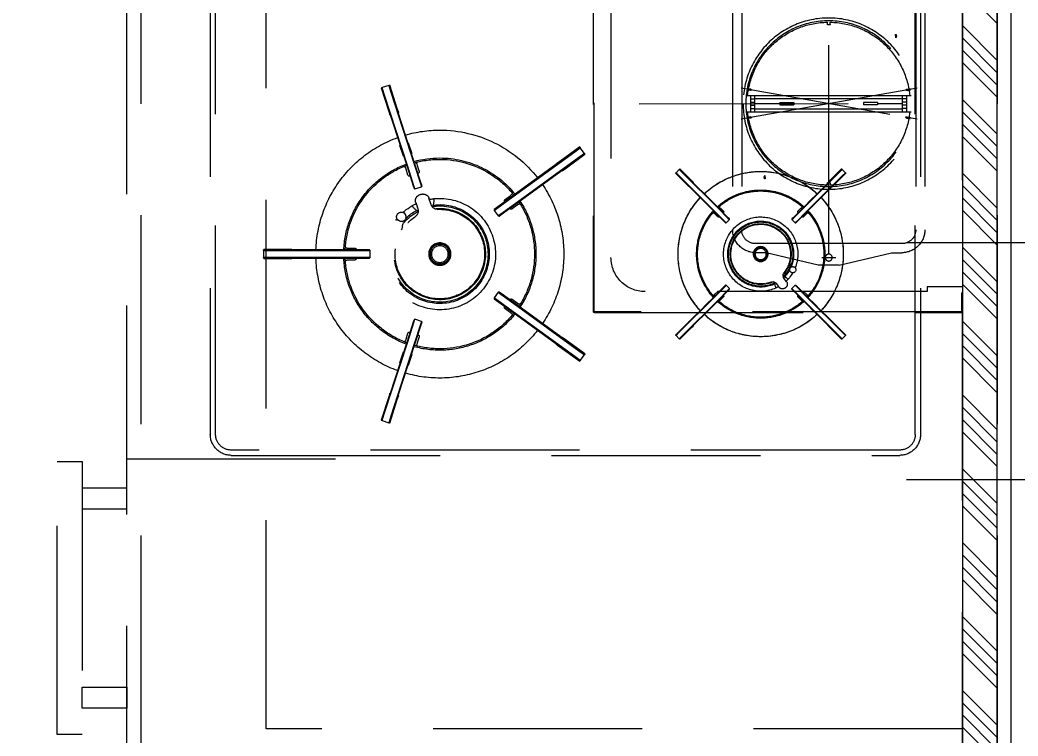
# Model space of a CAD drawing. Header units: millimetres. Extents: x 6886222 to 6919728, y 230959 to 276095.
# Drawn here: x 6898601 to 6899318, y 248965 to 249479 of the extents above; entities that cross this region are included whole.
import ezdxf
from ezdxf.xclip import XClip

# ---------------------------------------------------------------- set-up
doc = ezdxf.new("R2010")
doc.units = ezdxf.units.MM
doc.header["$LTSCALE"] = 100
doc.header["$XCLIPFRAME"] = 2
doc.linetypes.add('U-84C-EX$0$CEN', pattern=[62, 60, -1, 0, -1])
doc.linetypes.add('U-84C-EX$0$HID', pattern=[2.3, 1.5, -0.8])
for name, color, linetype in [('BP', 7, 'Continuous'), ('U-84C-EX$0$CEN', 1, 'U-84C-EX$0$CEN'), ('U-84C-EX$0$COL', 2, 'Continuous'), ('U-84C-EX$0$FUR_미설치가구', 8, 'U-84C-EX$0$HID')]:
    doc.layers.add(name, color=color, linetype=linetype)
doc.layers.add('U-84C-EX$0$MC', color=152, linetype='Continuous', plot=False)

# ---------------------------------------------------------------- blocks, each defined once
blk = doc.blocks.new('U-84C-EX$0$84C_주방가구_1')
at = {"layer": 'U-84C-EX$0$FUR_미설치가구', "linetype": 'U-84C-EX$0$HID'}
h = blk.add_hatch(dxfattribs=at)
h.set_pattern_fill('ANSI34', color=256, scale=50, angle=180)
h.set_pattern_definition([(225, (-281561.99, -504104.99), (26.5165043, -26.5165043), []), (225, (-281570.83, -504104.99), (26.5165043, -26.5165043), []), (225, (-281579.67, -504104.99), (26.5165043, -26.5165043), []), (225, (-281588.508, -504104.99), (26.5165043, -26.5165043), [])])
h.paths.add_polyline_path([(-2155, -655), (-2155, 1800), (1095, 1800), (1095, 1125), (1120, 1125), (1120, 1825), (-2180, 1825), (-2180, -655)])
for p, q in [((-2125, 852.51, 0), (-2125, 287.51, 0)), ((-2121.2, 287.51, 0), (-2121.2, 852.51, 0)), ((-1618.8, 287.51, 0), (-1618.8, 852.51, 0)), ((-1615, 852.51, 0), (-1615, 287.51, 0)), ((-2059.06, 417.04, 0), (-2059.06, 633.35, 0)), ((-2128.06, 615.5, 0), (-2128.06, 434.5, 0)), ((-2121.56, 615.5, 0), (-2121.56, 434.5, 0)), ((-1996.56, 615.5, 0), (-1996.56, 434.5, 0)), ((-1990.06, 615.5, 0), (-1990.06, 434.5, 0)), ((-2060.06, 582, 0), (-2060.06, 583.49, 0)), ((-2059.56, 581.5, 0), (-2058.56, 581.5, 0)), ((-2058.06, 582, 0), (-2058.06, 583.49, 0)), ((-1749.27, 521.49, 0), (-1743.8, 538.31, 0)), ((-1745.11, 533.49, 0), (-1743.72, 537.77, 0)), ((-1743.09, 538.09, 0), (-1744.63, 533.33, 0)), ((-1743.09, 538.09, 0), (-1743.72, 537.77, 0)), ((-1743.09, 538.09, 0), (-1743.32, 538.17, 0)), ((-1743.09, 538.09, 0), (-1738.33, 536.54, 0)), ((-2122.58, 536.2, 0), (-1996.22, 513.92, 0)), ((-1999.95, 530.75, 0.12), (-2118.18, 530.75, 0.12)), ((-2115.28, 534.41, 0), (-2117.74, 534.84, 0)), ((-2115.1, 535.39, 0), (-2117.57, 535.83, 0)), ((-2115.06, 519.25, 0), (-2115.06, 530.75, 0)), ((-2112.06, 519.25, 0.01), (-2112.06, 530.75, 0.12)), ((-2103.01, 517.25, 0), (-1996.22, 536.08, 0)), ((-2006.06, 519.25, 0.01), (-2006.06, 530.75, 0.12)), ((-2003.06, 519.25, 0), (-2003.06, 530.75, 0)), ((-2003.03, 535.39, 0), (-2000.56, 535.83, 0)), ((-2002.85, 534.41, 0), (-2000.39, 534.84, 0)), ((-1761.95, 481.66, 0), (-1745.11, 533.49, 0)), ((-1744.63, 533.33, 0), (-1761.47, 481.5, 0)), ((-1756.72, 479.96, 0), (-1739.88, 531.79, 0)), ((-1739.4, 531.63, 0), (-1756.24, 479.8, 0)), ((-1737.62, 536.3, 0), (-1743.09, 519.48, 0)), ((-1739.88, 531.79, 0), (-1738.33, 536.54, 0)), ((-1738.01, 535.91, 0), (-1739.4, 531.63, 0)), ((-1738.01, 535.91, 0), (-1738.33, 536.54, 0)), ((-1738.09, 536.47, 0), (-1738.33, 536.54, 0)), ((-1922.96, 525, 0), (-2145.94, 525.01, 0)), ((-2115.06, 528.53, 0.12), (-2112.06, 528.53, 0.12)), ((-2115.06, 525.98, 0.12), (-2112.06, 525.98, 0.12)), ((-2115.06, 524.03, 0.12), (-2112.06, 524.03, 0.12)), ((-2006.06, 528.75, 0.12), (-2112.06, 528.75, 0.12)), ((-2112.06, 525, 0), (-2094.06, 525, 0)), ((-2094.06, 525.75, 0), (-2094.06, 524.25, 0)), ((-2094.06, 525.75, 0), (-2084.06, 525.75, 0)), ((-2094.06, 524.25, 0), (-2084.06, 524.25, 0)), ((-2084.06, 525.75, 0), (-2084.06, 524.25, 0)), ((-2024.06, 525.75, 0), (-2034.06, 525.75, 0)), ((-2034.06, 525.75, 0), (-2034.06, 524.25, 0)), ((-2024.06, 524.25, 0), (-2034.06, 524.25, 0)), ((-2024.06, 525.75, 0), (-2024.06, 524.25, 0)), ((-2024.06, 525, 0), (-2006.06, 525, 0)), ((-2003.06, 528.53, 0.12), (-2006.06, 528.53, 0.12)), ((-2003.06, 525.98, 0.12), (-2006.06, 525.98, 0.12)), ((-2003.06, 524.03, 0.12), (-2006.06, 524.03, 0.12)), ((-1999.95, 519.25, 0.12), (-2118.18, 519.25, 0.12)), ((-2115.06, 521.48, 0.12), (-2112.06, 521.48, 0.12)), ((-2006.06, 521.25, 0.12), (-2112.06, 521.25, 0.12)), ((-2003.06, 521.48, 0.12), (-2006.06, 521.48, 0.12)), ((-1750.04, 519.11, 0), (-1749.27, 521.49, 0)), ((-1743.09, 519.48, 0), (-1743.86, 517.1, 0)), ((-2122.58, 513.8, 0), (-2113.96, 515.32, 0)), ((-2115.28, 515.6, 0), (-2117.74, 515.16, 0)), ((-2115.1, 514.61, 0), (-2117.57, 514.18, 0)), ((-2003.03, 514.61, 0), (-2000.56, 514.18, 0)), ((-2002.85, 515.6, 0), (-2000.39, 515.16, 0)), ((-1757.07, 497, 0), (-1759.6, 489.2, 0)), ((-1756.97, 496.97, 0), (-1757.07, 497, 0)), ((-1753.71, 487.28, 0), (-1751.17, 495.08, 0)), ((-1751.17, 495.08, 0), (-1751.27, 495.11, 0)), ((-1869.73, 478.33, 0), (-1884.04, 488.73, 0)), ((-1883.61, 489.34, 0), (-1883.76, 489.14, 0)), ((-1883.61, 489.34, 0), (-1880.67, 493.39, 0)), ((-1883.61, 489.34, 0), (-1879.57, 486.4, 0)), ((-1883.61, 489.34, 0), (-1883.5, 488.64, 0)), ((-1879.86, 486, 0), (-1883.5, 488.64, 0)), ((-1880.52, 493.59, 0), (-1880.67, 493.39, 0)), ((-1879.97, 493.5, 0), (-1880.67, 493.39, 0)), ((-1876.63, 490.45, 0), (-1880.67, 493.39, 0)), ((-1880.22, 493.99, 0), (-1865.91, 483.59, 0)), ((-1879.97, 493.5, 0), (-1876.33, 490.85, 0)), ((-1832.53, 458.41, 0), (-1876.63, 490.45, 0)), ((-1876.33, 490.85, 0), (-1832.24, 458.82, 0)), ((-1759.6, 489.2, 0), (-1759.51, 489.17, 0)), ((-1835.77, 453.96, 0), (-1879.86, 486, 0)), ((-1879.57, 486.4, 0), (-1835.47, 454.37, 0)), ((-1865.91, 483.59, 0), (-1863.89, 482.12, 0)), ((-1766.46, 467.77, 0), (-1761.95, 481.66, 0)), ((-1761.47, 481.5, 0), (-1765.99, 467.6, 0)), ((-1763.6, 480.61, 0), (-1764.99, 476.34, 0)), ((-1763.2, 481.85, 0), (-1763.6, 480.61, 0)), ((-1753.8, 487.32, 0), (-1753.71, 487.28, 0)), ((-2063.03, 466.77, 0), (-2071.37, 475.11, 0)), ((-2071.02, 475.46, 0), (-2071.13, 475.34, 0)), ((-2071.02, 475.46, 0), (-2068.66, 477.82, 0)), ((-2071.02, 475.46, 0), (-2068.66, 473.11, 0)), ((-2071.02, 475.46, 0), (-2071.02, 474.99, 0)), ((-2068.89, 472.87, 0), (-2071.02, 474.99, 0)), ((-2068.54, 477.94, 0), (-2068.66, 477.82, 0)), ((-2066.3, 475.46, 0), (-2068.66, 477.82, 0)), ((-2068.19, 477.82, 0), (-2068.66, 477.82, 0)), ((-2068.66, 473.11, 0), (-2042.97, 447.41, 0)), ((-2068.3, 478.17, 0), (-2059.96, 469.83, 0)), ((-2068.19, 477.82, 0), (-2066.07, 475.7, 0)), ((-2040.61, 449.77, 0), (-2066.3, 475.46, 0)), ((-2066.07, 475.7, 0), (-2040.37, 450.01, 0)), ((-1980.03, 450.01, 0), (-1954.34, 475.7, 0)), ((-1954.11, 475.46, 0), (-1979.8, 449.77, 0)), ((-1977.44, 447.41, 0), (-1951.75, 473.11, 0)), ((-1960.45, 469.83, 0), (-1952.11, 478.17, 0)), ((-1949.04, 475.11, 0), (-1957.38, 466.77, 0)), ((-1954.34, 475.7, 0), (-1952.22, 477.82, 0)), ((-1951.75, 477.82, 0), (-1954.11, 475.46, 0)), ((-1951.75, 477.82, 0), (-1952.22, 477.82, 0)), ((-1951.75, 477.82, 0), (-1951.87, 477.94, 0)), ((-1951.75, 477.82, 0), (-1949.39, 475.46, 0)), ((-1951.75, 473.11, 0), (-1949.39, 475.46, 0)), ((-1949.39, 474.99, 0), (-1951.52, 472.87, 0)), ((-1949.39, 474.99, 0), (-1949.39, 475.46, 0)), ((-1949.28, 475.34, 0), (-1949.39, 475.46, 0)), ((-1867.71, 476.86, 0), (-1869.73, 478.33, 0)), ((-1764.35, 475.08, 0), (-1764.11, 475, 0)), ((-1761.24, 466.05, 0), (-1756.72, 479.96, 0)), ((-1756.24, 479.8, 0), (-1760.75, 465.92, 0)), ((-1758.41, 473.14, 0), (-1758.17, 473.07, 0)), ((-1756.91, 473.71, 0), (-1755.52, 477.98, 0)), ((-1755.52, 477.98, 0), (-1755.12, 479.22, 0)), ((-2043.2, 447.18, 0), (-2068.89, 472.87, 0)), ((-2061.85, 465.59, 0), (-2063.03, 466.77, 0)), ((-2060.06, 468, 0), (-2060.06, 466.51, 0)), ((-2059.96, 469.83, 0), (-2058.78, 468.65, 0)), ((-2059.56, 468.5, 0), (-2058.56, 468.5, 0)), ((-2058.06, 468, 0), (-2058.06, 466.51, 0)), ((-1951.52, 472.87, 0), (-1977.21, 447.18, 0)), ((-1961.63, 468.65, 0), (-1960.45, 469.83, 0)), ((-1957.38, 466.77, 0), (-1958.56, 465.59, 0)), ((-1845.21, 468.36, 0), (-1845.27, 468.28, 0)), ((-1838.57, 463.54, 0), (-1845.21, 468.36, 0)), ((-1767.05, 465.96, 0), (-1766.46, 467.77, 0)), ((-1766.73, 465.33, 0), (-1767.05, 465.96, 0)), ((-1765.99, 467.6, 0), (-1766.73, 465.33, 0)), ((-1761.97, 463.79, 0), (-1761.24, 466.05, 0)), ((-1760.75, 465.92, 0), (-1761.34, 464.11, 0)), ((-1848.79, 463.43, 0), (-1848.85, 463.35, 0)), ((-1848.85, 463.35, 0), (-1842.22, 458.53, 0)), ((-1838.63, 463.46, 0), (-1838.57, 463.54, 0)), ((-1832.24, 458.82, 0), (-1820.43, 450.24, 0)), ((-1830.28, 458.94, 0), (-1831.34, 459.71, 0)), ((-1826.65, 456.3, 0), (-1830.28, 458.94, 0)), ((-1761.97, 463.79, 0), (-1766.73, 465.33, 0)), ((-1761.34, 464.11, 0), (-1761.97, 463.79, 0)), ((-2050.79, 454.77, 0), (-2050.84, 454.72, 0)), ((-2050.84, 454.72, 0), (-2046.97, 450.86, 0)), ((-2047.92, 457.64, 0), (-2047.96, 457.6, 0)), ((-2044.05, 453.78, 0), (-2047.92, 457.64, 0)), ((-2044.1, 453.73, 0), (-2044.05, 453.78, 0)), ((-1972.49, 457.64, 0), (-1976.36, 453.78, 0)), ((-1976.36, 453.78, 0), (-1976.31, 453.73, 0)), ((-1973.44, 450.86, 0), (-1969.57, 454.72, 0)), ((-1972.45, 457.6, 0), (-1972.49, 457.64, 0)), ((-1969.57, 454.72, 0), (-1969.62, 454.77, 0)), ((-1842.22, 458.53, 0), (-1842.16, 458.61, 0)), ((-1836.34, 452.83, 0), (-1835.28, 452.06, 0)), ((-1823.96, 445.38, 0), (-1835.77, 453.96, 0)), ((-1835.47, 454.37, 0), (-1823.64, 445.77, 0)), ((-1835.28, 452.06, 0), (-1831.65, 449.43, 0)), ((-1820.71, 449.82, 0), (-1832.53, 458.41, 0)), ((-1826.58, 454.7, 0), (-1826.43, 454.9, 0)), ((-1775.28, 452.22, 0), (-1775.24, 452.22, 0)), ((-1773.5, 452.58, 0), (-1772.48, 455.73, 0)), ((-1772.48, 455.73, 0), (-1772.02, 457.14, 0)), ((-1762.97, 452.64, 0), (-1763.99, 449.49, 0)), ((-1762.51, 454.05, 0), (-1762.97, 452.64, 0)), ((-2046.97, 450.86, 0), (-2046.93, 450.9, 0)), ((-2043.7, 446.49, 0), (-2043.08, 445.88, 0)), ((-2036.32, 440.3, 0), (-2043.2, 447.18, 0)), ((-2043.08, 445.88, 0), (-2040.96, 443.76, 0)), ((-2042.97, 447.41, 0), (-2036.07, 440.52, 0)), ((-2033.72, 442.88, 0), (-2040.61, 449.77, 0)), ((-2040.37, 450.01, 0), (-2033.49, 443.13, 0)), ((-2039.07, 449.88, 0), (-2039.69, 450.5, 0)), ((-2036.96, 447.77, 0), (-2039.07, 449.88, 0)), ((-2037.07, 446.71, 0), (-2036.96, 446.82, 0)), ((-1986.92, 443.13, 0), (-1980.03, 450.01, 0)), ((-1979.8, 449.77, 0), (-1986.69, 442.88, 0)), ((-1984.34, 440.52, 0), (-1977.44, 447.41, 0)), ((-1977.21, 447.18, 0), (-1984.09, 440.3, 0)), ((-1981.34, 449.88, 0), (-1983.45, 447.77, 0)), ((-1983.45, 446.82, 0), (-1983.33, 446.71, 0)), ((-1980.72, 450.5, 0), (-1981.34, 449.88, 0)), ((-1979.45, 443.76, 0), (-1977.33, 445.88, 0)), ((-1977.33, 445.88, 0), (-1976.71, 446.49, 0)), ((-1973.48, 450.9, 0), (-1973.44, 450.86, 0)), ((-1830.25, 449.65, 0), (-1830.1, 449.85, 0)), ((-1822.42, 444.26, 0), (-1823.96, 445.38, 0)), ((-1823.64, 445.77, 0), (-1821.72, 444.38, 0)), ((-1821.72, 444.38, 0), (-1822.42, 444.26, 0)), ((-1818.78, 448.42, 0), (-1821.72, 444.38, 0)), ((-1818.78, 448.42, 0), (-1820.71, 449.82, 0)), ((-1820.43, 450.24, 0), (-1818.89, 449.12, 0)), ((-1818.89, 449.12, 0), (-1818.78, 448.42, 0)), ((-1762.8, 448.18, 0), (-1762.76, 448.15, 0)), ((-1754.18, 446.56, 0), (-1754.94, 445.43, 0)), ((-2040.02, 443.76, 0), (-2039.9, 443.88, 0)), ((-2035.43, 439.4, 0), (-2036.32, 440.3, 0)), ((-2036.07, 440.52, 0), (-2034.95, 439.4, 0)), ((-2034.95, 439.4, 0), (-2035.43, 439.4, 0)), ((-2032.6, 441.76, 0), (-2034.95, 439.4, 0)), ((-2032.6, 441.76, 0), (-2033.72, 442.88, 0)), ((-2033.49, 443.13, 0), (-2032.6, 442.23, 0)), ((-2032.6, 442.23, 0), (-2032.6, 441.76, 0)), ((-1987.81, 442.23, 0), (-1986.92, 443.13, 0)), ((-1986.69, 442.88, 0), (-1987.81, 441.76, 0)), ((-1987.81, 441.76, 0), (-1987.81, 442.23, 0)), ((-1985.46, 439.4, 0), (-1987.81, 441.76, 0)), ((-1985.46, 439.4, 0), (-1984.34, 440.52, 0)), ((-1984.98, 439.4, 0), (-1985.46, 439.4, 0)), ((-1984.09, 440.3, 0), (-1984.98, 439.4, 0)), ((-1980.51, 443.88, 0), (-1980.39, 443.76, 0)), ((-1750.53, 440.86, 0), (-1749.37, 441.58, 0)), ((-2111.56, 424.5, 0), (-2006.56, 424.5, 0)), ((-1776.73, 424.4, 0), (-1777.01, 423.97, 0)), ((-2104.06, 418, 0), (-2111.56, 418, 0)), ((-2066.56, 409, 0), (-2104.06, 418, 0)), ((-2051.56, 409, 0), (-2014.06, 418, 0)), ((-2014.06, 418, 0), (-2006.56, 418, 0)), ((-1774.5, 422.32, 0), (-1774.22, 422.75, 0)), ((-1729.8, 419.51, 0), (-1729.3, 420.01, 0)), ((-1729.8, 414.51, 0), (-1729.8, 419.51, 0)), ((-1727.42, 419.51, 0), (-1729.8, 419.51, 0)), ((-1729.3, 420.01, 0), (-1727.4, 420.01, 0)), ((-1712.8, 419.51, 0), (-1727.42, 419.51, 0)), ((-1727.4, 420.01, 0), (-1712.8, 420.01, 0)), ((-1719.8, 420.26, 0), (-1719.8, 420.01, 0)), ((-1714.31, 421.26, 0), (-1718.8, 421.26, 0)), ((-1713.01, 421.26, 0), (-1714.31, 421.26, 0)), ((-1712.8, 420.01, 0), (-1658.3, 420.01, 0)), ((-1658.3, 419.51, 0), (-1712.8, 419.51, 0)), ((-1696.7, 420.11, 0), (-1704.9, 420.11, 0)), ((-1704.9, 420.11, 0), (-1704.9, 420.01, 0)), ((-1696.7, 420.01, 0), (-1696.7, 420.11, 0)), ((-1673.5, 420.26, 0), (-1671, 420.26, 0)), ((-1671, 420.26, 0), (-1653.31, 420.26, 0)), ((-1658.3, 420.01, 0), (-1653.8, 420.01, 0)), ((-1653.3, 419.51, 0), (-1658.3, 419.51, 0)), ((-1653.3, 419.51, 0), (-1653.8, 420.01, 0)), ((-1653.3, 419.51, 0), (-1653.3, 419.76, 0)), ((-1653.3, 419.51, 0), (-1653.3, 414.51, 0)), ((-2066.56, 409, 0), (-2051.56, 409, 0)), ((-2054.06, 414.5, 0), (-2064.06, 414.5, 0)), ((-2011.74, 412.25, 0), (-2011.78, 411.91, 0)), ((-2009.79, 411.69, 0), (-2009.76, 412.03, 0)), ((-1729.8, 414.51, 0), (-1727.42, 414.51, 0)), ((-1729.3, 414.01, 0), (-1729.8, 414.51, 0)), ((-1727.4, 414.01, 0), (-1729.3, 414.01, 0)), ((-1727.42, 414.51, 0), (-1712.8, 414.51, 0)), ((-1712.8, 414.01, 0), (-1727.4, 414.01, 0)), ((-1719.8, 414.01, 0), (-1719.8, 413.76, 0)), ((-1718.8, 412.76, 0), (-1714.31, 412.76, 0)), ((-1714.31, 412.76, 0), (-1713.01, 412.76, 0)), ((-1712.8, 414.51, 0), (-1658.3, 414.51, 0)), ((-1658.3, 414.01, 0), (-1712.8, 414.01, 0)), ((-1704.9, 414.01, 0), (-1704.9, 413.91, 0)), ((-1704.9, 413.91, 0), (-1696.7, 413.91, 0)), ((-1696.7, 413.91, 0), (-1696.7, 414.01, 0)), ((-1671, 413.76, 0), (-1673.5, 413.76, 0)), ((-1653.31, 413.76, 0), (-1671, 413.76, 0)), ((-1658.3, 414.51, 0), (-1653.3, 414.51, 0)), ((-1653.8, 414.01, 0), (-1658.3, 414.01, 0)), ((-1653.8, 414.01, 0), (-1653.3, 414.51, 0)), ((-1653.3, 414.26, 0), (-1653.3, 414.51, 0)), ((-2033.68, 407.92, 0), (-2034.56, 407.7, 0)), ((-2032.53, 403.55, 0), (-2031.82, 404.11, 0)), ((-2035.43, 394.62, 0), (-2036.32, 393.72, 0)), ((-2036.07, 393.5, 0), (-2034.95, 394.62, 0)), ((-2034.95, 394.62, 0), (-2035.43, 394.62, 0)), ((-2032.6, 392.26, 0), (-2034.95, 394.62, 0)), ((-2028.8, 397.08, 0), (-2028.22, 397.89, 0)), ((-2028.22, 397.89, 0), (-2026.92, 399.67, 0)), ((-2027.41, 400.75, 0), (-2027.42, 400.77, 0)), ((-2021.53, 395.75, 0), (-2022.83, 393.97, 0)), ((-2020.33, 395.62, 0), (-2020.35, 395.62, 0)), ((-1987.81, 392.26, 0), (-1985.46, 394.62, 0)), ((-1984.34, 393.5, 0), (-1985.46, 394.62, 0)), ((-1985.46, 394.62, 0), (-1984.98, 394.62, 0)), ((-1984.98, 394.62, 0), (-1984.09, 393.72, 0)), ((-2155, 393.56, 0), (-2129.7, 393.56, 0)), ((-2129.7, 393.56, 0), (-2129.7, 390.06, 0)), ((-2129.7, 390.06, 0), (-1927.2, 390.06, 0)), ((-2043.7, 387.53, 0), (-2043.08, 388.14, 0)), ((-2036.32, 393.72, 0), (-2043.2, 386.84, 0)), ((-2043.08, 388.14, 0), (-2040.96, 390.26, 0)), ((-2042.97, 386.6, 0), (-2036.07, 393.5, 0)), ((-2033.72, 391.14, 0), (-2040.61, 384.25, 0)), ((-2040.37, 384.01, 0), (-2033.49, 390.89, 0)), ((-2040.02, 390.26, 0), (-2039.9, 390.14, 0)), ((-2037.07, 387.31, 0), (-2036.96, 387.19, 0)), ((-2032.6, 392.26, 0), (-2033.72, 391.14, 0)), ((-2033.49, 390.89, 0), (-2032.6, 391.79, 0)), ((-2032.6, 391.79, 0), (-2032.6, 392.26, 0)), ((-2022.83, 393.97, 0), (-2023.41, 393.17, 0)), ((-1987.81, 392.26, 0), (-1986.69, 391.14, 0)), ((-1987.81, 391.79, 0), (-1987.81, 392.26, 0)), ((-1986.92, 390.89, 0), (-1987.81, 391.79, 0)), ((-1980.03, 384.01, 0), (-1986.92, 390.89, 0)), ((-1986.69, 391.14, 0), (-1979.8, 384.25, 0)), ((-1977.44, 386.6, 0), (-1984.34, 393.5, 0)), ((-1984.09, 393.72, 0), (-1977.21, 386.84, 0)), ((-1983.33, 387.31, 0), (-1983.45, 387.19, 0)), ((-1980.39, 390.26, 0), (-1980.51, 390.14, 0)), ((-1977.33, 388.14, 0), (-1979.45, 390.26, 0)), ((-1976.71, 387.53, 0), (-1977.33, 388.14, 0)), ((-1835.77, 380.05, 0), (-1823.96, 388.63, 0)), ((-1823.64, 388.24, 0), (-1835.47, 379.65, 0)), ((-1823.96, 388.63, 0), (-1822.42, 389.75, 0)), ((-1821.72, 389.64, 0), (-1823.64, 388.24, 0)), ((-1822.42, 389.75, 0), (-1821.72, 389.64, 0)), ((-1821.72, 389.64, 0), (-1818.78, 385.6, 0)), ((-2043.2, 386.84, 0), (-2068.89, 361.15, 0)), ((-2068.66, 360.91, 0), (-2042.97, 386.6, 0)), ((-2040.61, 384.25, 0), (-2066.3, 358.55, 0)), ((-2066.07, 358.32, 0), (-2040.37, 384.01, 0)), ((-2050.84, 379.3, 0), (-2046.97, 383.16, 0)), ((-2044.05, 380.24, 0), (-2047.92, 376.37, 0)), ((-2046.97, 383.16, 0), (-2046.93, 383.11, 0)), ((-2044.1, 380.29, 0), (-2044.05, 380.24, 0)), ((-2039.07, 384.13, 0), (-2039.69, 383.52, 0)), ((-2036.96, 386.25, 0), (-2039.07, 384.13, 0)), ((-1983.45, 386.25, 0), (-1981.34, 384.13, 0)), ((-1981.34, 384.13, 0), (-1980.72, 383.52, 0)), ((-1954.34, 358.32, 0), (-1980.03, 384.01, 0)), ((-1979.8, 384.25, 0), (-1954.11, 358.55, 0)), ((-1951.75, 360.91, 0), (-1977.44, 386.6, 0)), ((-1977.21, 386.84, 0), (-1951.52, 361.15, 0)), ((-1976.31, 380.29, 0), (-1976.36, 380.24, 0)), ((-1976.36, 380.24, 0), (-1972.49, 376.37, 0)), ((-1973.44, 383.16, 0), (-1973.48, 383.11, 0)), ((-1969.57, 379.3, 0), (-1973.44, 383.16, 0)), ((-1879.86, 348.02, 0), (-1835.77, 380.05, 0)), ((-1835.28, 381.95, 0), (-1836.34, 381.19, 0)), ((-1831.65, 384.59, 0), (-1835.28, 381.95, 0)), ((-1832.53, 375.6, 0), (-1820.71, 384.2, 0)), ((-1820.43, 383.78, 0), (-1832.24, 375.2, 0)), ((-1830.1, 384.17, 0), (-1830.25, 384.37, 0)), ((-1820.71, 384.2, 0), (-1818.78, 385.6, 0)), ((-1818.89, 384.9, 0), (-1820.43, 383.78, 0)), ((-1818.78, 385.6, 0), (-1818.89, 384.9, 0)), ((-2050.79, 379.25, 0), (-2050.84, 379.3, 0)), ((-2047.92, 376.37, 0), (-2047.96, 376.42, 0)), ((-1972.49, 376.37, 0), (-1972.45, 376.42, 0)), ((-1969.62, 379.25, 0), (-1969.57, 379.3, 0)), ((-1835.47, 379.65, 0), (-1879.57, 347.62, 0)), ((-1876.63, 343.57, 0), (-1832.53, 375.6, 0)), ((-1832.24, 375.2, 0), (-1876.33, 343.17, 0)), ((-1842.22, 375.49, 0), (-1848.85, 370.67, 0)), ((-1842.16, 375.41, 0), (-1842.22, 375.49, 0)), ((-1831.34, 374.31, 0), (-1830.28, 375.08, 0)), ((-1830.28, 375.08, 0), (-1826.65, 377.72, 0)), ((-1826.43, 379.11, 0), (-1826.58, 379.31, 0)), ((-2063.03, 367.25, 0), (-2071.37, 358.91, 0)), ((-2061.85, 368.43, 0), (-2063.03, 367.25, 0)), ((-1958.56, 368.43, 0), (-1957.38, 367.25, 0)), ((-1957.38, 367.25, 0), (-1949.04, 358.91, 0)), ((-1848.85, 370.67, 0), (-1848.79, 370.59, 0)), ((-1845.27, 365.74, 0), (-1845.21, 365.66, 0)), ((-1845.21, 365.66, 0), (-1838.57, 370.48, 0)), ((-1838.57, 370.48, 0), (-1838.63, 370.56, 0)), ((-1767.05, 368.05, 0), (-1766.73, 368.68, 0)), ((-1766.46, 366.24, 0), (-1767.05, 368.05, 0)), ((-1766.73, 368.68, 0), (-1761.97, 370.23, 0)), ((-1766.73, 368.68, 0), (-1765.99, 366.42, 0)), ((-1761.95, 352.36, 0), (-1766.46, 366.24, 0)), ((-1765.99, 366.42, 0), (-1761.47, 352.52, 0)), ((-1761.24, 367.97, 0), (-1761.97, 370.23, 0)), ((-1761.97, 370.23, 0), (-1761.34, 369.91, 0)), ((-1761.34, 369.91, 0), (-1760.75, 368.1, 0)), ((-1756.72, 354.06, 0), (-1761.24, 367.97, 0)), ((-1760.75, 368.1, 0), (-1756.24, 354.21, 0)), ((-2071.02, 358.55, 0), (-2071.13, 358.67, 0)), ((-2068.89, 361.15, 0), (-2071.02, 359.03, 0)), ((-2071.02, 358.55, 0), (-2068.66, 360.91, 0)), ((-2071.02, 358.55, 0), (-2071.02, 359.03, 0)), ((-2071.02, 358.55, 0), (-2068.66, 356.2, 0)), ((-2066.3, 358.55, 0), (-2068.66, 356.2, 0)), ((-2068.3, 355.85, 0), (-2059.96, 364.19, 0)), ((-2059.96, 364.19, 0), (-2058.78, 365.37, 0)), ((-1960.45, 364.19, 0), (-1961.63, 365.37, 0)), ((-1952.11, 355.85, 0), (-1960.45, 364.19, 0)), ((-1954.11, 358.55, 0), (-1951.75, 356.2, 0)), ((-1949.39, 358.55, 0), (-1951.75, 360.91, 0)), ((-1949.39, 358.55, 0), (-1951.75, 356.2, 0)), ((-1951.52, 361.15, 0), (-1949.39, 359.03, 0)), ((-1949.39, 358.55, 0), (-1949.39, 359.03, 0)), ((-1949.39, 358.55, 0), (-1949.28, 358.67, 0)), ((-1764.11, 359.02, 0), (-1764.35, 358.94, 0)), ((-1758.17, 360.95, 0), (-1758.41, 360.87, 0)), ((-1755.52, 356.04, 0), (-1756.91, 360.31, 0)), ((-2068.19, 356.2, 0), (-2068.66, 356.2, 0)), ((-2068.54, 356.08, 0), (-2068.66, 356.2, 0)), ((-2068.19, 356.2, 0), (-2066.07, 358.32, 0)), ((-1952.22, 356.2, 0), (-1954.34, 358.32, 0)), ((-1952.22, 356.2, 0), (-1951.75, 356.2, 0)), ((-1951.87, 356.08, 0), (-1951.75, 356.2, 0)), ((-1884.04, 345.29, 0), (-1869.73, 355.69, 0)), ((-1869.73, 355.69, 0), (-1867.71, 357.16, 0)), ((-1863.89, 351.9, 0), (-1865.91, 350.43, 0)), ((-1764.99, 357.68, 0), (-1763.6, 353.41, 0)), ((-1763.6, 353.41, 0), (-1763.2, 352.17, 0)), ((-1745.11, 300.53, 0), (-1761.95, 352.36, 0)), ((-1761.47, 352.52, 0), (-1744.63, 300.68, 0)), ((-1739.88, 302.23, 0), (-1756.72, 354.06, 0)), ((-1756.24, 354.21, 0), (-1739.4, 302.38, 0)), ((-1755.12, 354.8, 0), (-1755.52, 356.04, 0)), ((-1883.76, 344.88, 0), (-1883.61, 344.68, 0)), ((-1879.57, 347.62, 0), (-1883.61, 344.68, 0)), ((-1883.5, 345.37, 0), (-1883.61, 344.68, 0)), ((-1880.67, 340.63, 0), (-1883.61, 344.68, 0)), ((-1883.5, 345.37, 0), (-1879.86, 348.02, 0)), ((-1865.91, 350.43, 0), (-1880.22, 340.03, 0)), ((-1759.51, 344.85, 0), (-1759.6, 344.82, 0)), ((-1759.6, 344.82, 0), (-1757.07, 337.02, 0)), ((-1753.71, 346.73, 0), (-1753.8, 346.7, 0)), ((-1751.17, 338.93, 0), (-1753.71, 346.73, 0)), ((-1880.67, 340.63, 0), (-1876.63, 343.57, 0)), ((-1880.67, 340.63, 0), (-1879.97, 340.52, 0)), ((-1880.67, 340.63, 0), (-1880.52, 340.43, 0)), ((-1876.33, 343.17, 0), (-1879.97, 340.52, 0)), ((-1757.07, 337.02, 0), (-1756.97, 337.05, 0)), ((-1751.27, 338.9, 0), (-1751.17, 338.93, 0)), ((-1743.86, 316.92, 0), (-1743.09, 314.54, 0)), ((-1749.27, 312.53, 0), (-1750.04, 314.91, 0)), ((-1743.8, 295.7, 0), (-1749.27, 312.53, 0)), ((-1743.09, 314.54, 0), (-1737.62, 297.71, 0)), ((-1738.33, 297.47, 0), (-1739.88, 302.23, 0)), ((-1739.4, 302.38, 0), (-1738.01, 298.1, 0)), ((-1743.72, 296.25, 0), (-1745.11, 300.53, 0)), ((-1744.63, 300.68, 0), (-1743.09, 295.93, 0)), ((-1743.72, 296.25, 0), (-1743.09, 295.93, 0)), ((-1743.32, 295.85, 0), (-1743.09, 295.93, 0)), ((-1738.33, 297.47, 0), (-1743.09, 295.93, 0)), ((-1738.33, 297.47, 0), (-1738.01, 298.1, 0)), ((-1738.33, 297.47, 0), (-1738.09, 297.55, 0)), ((-2110, 276.31, 0), (-1630, 276.31, 0)), ((-1630, 272.51, 0), (-2110, 272.51, 0)), ((-1555, 270, 0), (-1765, 270, 0)), ((-1555, 270, 0), (-1755, 270, 0))]:
    blk.add_line(p, q, dxfattribs=at)
for points in [[(-2155, -680), (-2155, 1800), (1095, 1800), (1095, 1125), (1120, 1125), (1120, 1825), (-2180, 1825), (-2180, -680)], [(1095, 1125), (1095, 1800), (-2155, 1800), (-2155, -700), (0, -700), (0, 0), (-1555, 0), (-1555, 1125)]]:
    blk.add_lwpolyline(points, close=True, dxfattribs=at)
blk.add_lwpolyline([(1095, 1135), (-1565, 1135), (-1565, -10), (-10, -10), (-10, -690), (-1835, -690)], dxfattribs=at)
at = {"layer": 'U-84C-EX$0$FUR_미설치가구', "linetype": 'U-84C-EX$0$HID', "elevation": 0}
for points in [[(-1655, 974.06), (-2155, 974.06), (-2155, 76.06), (-1655, 76.06)], [(-1523, 268), (-1523, 72), (-1505, 72), (-1505, 268)], [(-1523, 249), (-1523, 234), (-1555, 234), (-1555, 249)], [(-1523, 91), (-1523, 106), (-1555, 106), (-1555, 91)]]:
    blk.add_lwpolyline(points, close=True, dxfattribs=at)
for points in [[(-2154.4, 375.66), (-1890.6, 375.66), (-1890.6, 674.46), (-2154.4, 674.46), (-2154.4, 661.06), (-2155, 661.06), (-2155, 674.46, -0.414214), (-2154.4, 675.06), (-1890.6, 675.06, -0.414214), (-1890, 674.46), (-1890, 375.66, -0.414214), (-1890.6, 375.06), (-2154.4, 375.06, -0.414214), (-2155, 375.66), (-2155, 389.06), (-2154.4, 389.06)], [(-2106.99, 574.56), (-2107.55, 574.56), (-2107.76, 573.27, -0.138775), (-2107.35, 572.26)], [(-2013.43, 471.14), (-2012.86, 471.14), (-2012.66, 472.42, -0.138775), (-2013.07, 473.44)]]:
    blk.add_lwpolyline(points, format="xyb", close=True, dxfattribs=at)
blk.add_lwpolyline([(-2155, 656.56), (-2129.7, 656.56), (-2129.7, 660.06), (-1927.2, 660.06, -0.414214), (-1902.7, 635.56), (-1902.7, 414.56)], format="xyb", dxfattribs=at)
at = {"layer": 'U-84C-EX$0$FUR_미설치가구', "linetype": 'U-84C-EX$0$HID'}
for centre, radius in [((-2059.06, 525, 0), 61.5), ((-2059.06, 525, 0), 59.5), ((-1779.8, 417.01, 0), 8), ((-1779.8, 417.01, 0), 7.5), ((-1779.8, 417.01, 0), 7), ((-1779.8, 417.01, 0), 6), ((-2059.06, 414.5, 0), 2.5), ((-2010.2, 417.01, 0), 5.33), ((-2010.2, 417.01, 0), 5), ((-2010.2, 417.01, 0), 4.67), ((-2010.2, 417.01, 0), 4)]:
    blk.add_circle(centre, radius, dxfattribs=at)
for centre, radius, start, end in [((-2059.06, 525, 0.12), 58.5, 90.97946, 169.51029), ((-2059.56, 582, 0), 0.5, 180, 270), ((-2058.56, 582, 0), 0.5, 270, 0), ((-2059.06, 525, 0.12), 58.5, 10.48971, 89.02054), ((-1744.71, 534.51, 0), 3.91, 69.29021, 76.62), ((-2059.06, 525, 0.12), 58.5, 170.48971, 174.35926), ((-2115.19, 534.9, 0), 0.5, 260, 350), ((-2115.19, 534.9, 0), 0.5, 350, 80), ((-2002.94, 534.9, 0), 0.5, 100, 190), ((-2002.94, 534.9, 0), 0.5, 190, 280), ((-2059.06, 525, 0.12), 58.5, 5.64074, 9.51029), ((-1739.25, 532.34, 0), 4.29, 67.70311, 74.38667), ((-2059.06, 525, 0.12), 58.5, 185.64074, 189.51029), ((-2059.06, 525, 0.12), 58.5, 350.48971, 354.35926), ((-1749.57, 518.96, 0), 0.5, 162, 222), ((-1744.34, 517.26, 0), 0.5, 282, 342), ((-2059.06, 525, 0.12), 58.5, 190.48971, 269.02054), ((-2115.19, 515.11, 0), 0.5, 10, 100), ((-2115.19, 515.11, 0), 0.5, 280, 10), ((-2059.06, 525, 0.12), 58.5, 270.97946, 349.51029), ((-2002.94, 515.11, 0), 0.5, 170, 260), ((-2002.94, 515.11, 0), 0.5, 80, 170), ((-1779.8, 417.01, 0), 89, 90, 142.06832), ((-1779.8, 417.01, 0), 89, 73.93168, 90), ((-1779.8, 417.01, 0), 89, 1.93168, 70.06832), ((-1880.7, 486.69, 0), 3.91, 141.29021, 148.62), ((-1876.95, 491.21, 0), 4.29, 139.70311, 146.38667), ((-1864.18, 481.71, 0), 0.5, 354, 54), ((-1779.8, 417.01, 0), 69, 90, 141.50809), ((-1779.8, 417.01, 0), 68, 76.4942, 139.5058), ((-1779.8, 417.01, 0), 69, 74.49191, 90), ((-1779.8, 417.01, 0), 68, 74.78036, 76.4942), ((-1764.15, 482.16, 0), 1, 342, 76.4942), ((-1779.8, 417.01, 0), 68, 74.52858, 74.78036), ((-1779.8, 417.01, 0), 68, 69.21964, 69.47142), ((-1779.8, 417.01, 0), 68, 67.50597, 69.21964), ((-1779.8, 417.01, 0), 69, 2.49191, 69.50809), ((-2069.38, 473.42, 0), 2.61, 132.29021, 139.62), ((-2066.44, 476, 0), 2.86, 130.70311, 137.38667), ((-2010.2, 417.01, 0), 59.33, 64.93168, 133.06832), ((-2010.2, 417.01, 0), 59.33, 46.93168, 133.06832), ((-1953.8, 476.18, 0), 2.61, 42.29021, 49.62), ((-1951.21, 473.24, 0), 2.86, 40.70311, 47.38667), ((-1867.41, 477.27, 0), 0.5, 234, 294), ((-1764.04, 476.03, 0), 1, 162, 252), ((-1757.86, 474.02, 0), 1, 252, 342), ((-1754.17, 478.91, 0), 1, 67.5058, 162), ((-1779.8, 417.01, 0), 68, 4.4942, 67.5058), ((-2059.56, 468, 0), 0.5, 90, 180), ((-2059.02, 468.42, 0), 0.333, 345, 45), ((-2058.56, 468, 0), 0.5, 0, 90), ((-2010.2, 417.01, 0), 59.33, 46.93168, 61.06832), ((-1961.39, 468.42, 0), 0.333, 135, 195), ((-1779.8, 417.01, 0), 89, 145.93168, 214.06832), ((-2061.61, 465.82, 0), 0.333, 225, 285), ((-2010.2, 417.01, 0), 46, 65.49191, 132.50809), ((-2010.2, 417.01, 0), 46, 47.49191, 132.50809), ((-2010.2, 417.01, 0), 45.33, 47.52858, 132.47142), ((-2010.2, 417.01, 0), 45.33, 67.4942, 130.5058), ((-1958.8, 465.82, 0), 0.333, 255, 315), ((-1779.8, 417.01, 0), 68, 141.21964, 141.47142), ((-1830.75, 460.52, 0), 1, 139.5058, 234), ((-2010.2, 417.01, 0), 59.33, 136.93168, 205.06832), ((-2010.2, 417.01, 0), 59.33, 136.93168, 223.06832), ((-2010.2, 417.01, 0), 46, 47.49191, 60.50809), ((-2010.2, 417.01, 0), 45.33, 47.52858, 58.5058), ((-2010.2, 417.01, 0), 59.33, 352.93168, 43.06832), ((-2010.2, 417.01, 0), 59.33, 316.93168, 43.06832), ((-1779.8, 417.01, 0), 69, 146.49191, 213.50809), ((-1779.8, 417.01, 0), 68, 148.4942, 211.5058), ((-1779.8, 417.01, 0), 68, 146.78036, 148.4942), ((-1836.92, 452.02, 0), 1, 54, 148.4942), ((-1779.8, 417.01, 0), 68, 146.52858, 146.78036), ((-1827.24, 455.49, 0), 1, 324, 54), ((-1779.8, 417.01, 0), 40, 84.13864, 37.46315), ((-1779.8, 417.01, 0), 35.5, 82.67859, 40.83072), ((-1779.8, 417.01, 0), 34.6, 81.59635, 62.40365), ((-1778.25, 454.13, 0), 5, 283.2111, 342), ((-1779.8, 417.01, 0), 40, 83.11777, 84.13864), ((-1767.44, 455.05, 0), 8, 173.0167, 202.29913), ((-1767.69, 455.08, 0), 7.74, 171.75033, 173.03723), ((-1779.8, 417.01, 0), 40, 79.18076, 83.11777), ((-1767.44, 455.05, 0), 7.99, 202.29714, 207.48385), ((-1768.17, 455.5, 0), 4.16, 162.14461, 162.33178), ((-1768.13, 455.9, 0), 4.08, 161.9769, 162.21042), ((-1768.27, 455.97, 0), 3.93, 152.17568, 162.31091), ((-1779.8, 417.01, 0), 40, 60.88223, 64.81924), ((-1766.35, 455.33, 0), 4.05, 341.67256, 351.74177), ((-1779.8, 417.01, 0), 40, 59.86136, 60.88223), ((-1779.8, 417.01, 0), 40, 50.53685, 59.86136), ((-2010.2, 417.01, 0), 46, 137.49191, 204.50809), ((-2010.2, 417.01, 0), 46, 137.49191, 222.50809), ((-2010.2, 417.01, 0), 45.33, 137.52858, 220.5058), ((-2010.2, 417.01, 0), 45.33, 139.4942, 202.5058), ((-2010.2, 417.01, 0), 45.33, 137.78036, 139.4942), ((-2044.17, 446.02, 0), 0.667, 45, 139.4942), ((-2010.2, 417.01, 0), 45.33, 137.52858, 137.78036), ((-2010.2, 417.01, 0), 45.33, 132.21964, 132.47142), ((-2010.2, 417.01, 0), 45.33, 130.50597, 132.21964), ((-2039.22, 450.97, 0), 0.667, 130.5058, 225), ((-2037.43, 447.3, 0), 0.667, 315, 45), ((-1982.98, 447.3, 0), 0.667, 135, 225), ((-1981.19, 450.97, 0), 0.667, 315, 49.4942), ((-2010.2, 417.01, 0), 45.33, 47.52858, 47.78036), ((-2010.2, 417.01, 0), 45.33, 355.4942, 42.47142), ((-2010.2, 417.01, 0), 45.33, 42.21964, 42.47142), ((-2010.2, 417.01, 0), 45.33, 317.52858, 42.47142), ((-1976.24, 446.02, 0), 0.667, 40.5058, 135), ((-2010.2, 417.01, 0), 45.33, 40.50597, 42.21964), ((-2010.2, 417.01, 0), 46, 353.49191, 42.50809), ((-2010.2, 417.01, 0), 46, 317.49191, 42.50809), ((-1831.06, 450.23, 0), 1, 234, 324), ((-1779.8, 417.01, 0), 32.75, 90, 60.28635), ((-1779.8, 417.01, 0), 32.15, 99.30198, 44.62242), ((-1779.8, 417.02, 0), 32.14, 97.23551, 99.30227), ((-1779.8, 417.01, 0), 32.15, 87.61542, 97.2358), ((-1779.8, 417.01, 0), 32.75, 83.71365, 90), ((-1778.25, 454.13, 0), 5, 267.61542, 276.05771), ((-1778.25, 454.12, 0), 5, 276.0558, 283.21301), ((-1777.08, 433.93, 0), 17.47, 81.08978, 82.30358), ((-1779.8, 417.01, 0), 34.6, 80.74846, 80.9822), ((-1772.35, 460.26, 0), 9.29, 257.84613, 258.34727), ((-1759.23, 447.95, 0), 5, 162, 221.42279), ((-1760.4, 456.38, 0), 9.3, 245.68658, 246.15342), ((-1779.8, 417.01, 0), 34.6, 63.01392, 63.24792), ((-1779.8, 417.01, 0), 34.3, 41.55043, 62.98225), ((-1771.89, 432.62, 0), 17.1, 61.66544, 62.90068), ((-1767.44, 455.05, 0), 7.99, 296.51615, 301.70286), ((-1767.44, 455.05, 0), 8, 301.70087, 330.9833), ((-1759.24, 447.94, 0), 5, 221.42088, 228.53852), ((-1779.8, 417.01, 0), 35.5, 47.16928, 61.32141), ((-1767.21, 454.93, 0), 7.74, 330.96277, 332.24967), ((-1752.25, 443.61, 0), 3.25, 146, 193.89878), ((-1755.02, 447.12, 0), 1, 353.35051, 50.39875), ((-1752.25, 443.61, 0), 3.5, 323.63416, 124.2344), ((-1755, 447.11, 0), 0.991, 325.87421, 353.3382), ((-2040.49, 444.23, 0), 0.667, 225, 315), ((-2010.2, 417.01, 0), 26.67, 246.13864, 199.46315), ((-2010.2, 417.01, 0), 23.67, 244.67859, 202.83072), ((-2010.2, 417.01, 0), 23.07, 243.59635, 224.40365), ((-2010.2, 417.01, 0), 21.83, 252, 222.28635), ((-2010.2, 417.01, 0), 21.43, 261.30198, 206.62242), ((-1979.92, 444.23, 0), 0.667, 225, 315), ((-1759.23, 447.95, 0), 5, 228.53661, 236.38458), ((-1779.8, 417.01, 0), 32.15, 46.68586, 56.38458), ((-1779.79, 417.02, 0), 32.14, 44.62212, 46.68615), ((-1755.52, 443.18, 0), 0.201, 224.13345, 249.09264), ((-1755.64, 442.75, 0), 0.252, 19.81435, 79.06986), ((-1752.25, 443.61, 0), 3.25, 193.89878, 254.10122), ((-1757.87, 436.44, 0), 5, 4.31906, 41.55043), ((-1752.25, 443.61, 0), 3.25, 254.10122, 302), ((-1752.8, 440.36, 0), 0.195, 198.5502, 224.22371), ((-1748.85, 440.74, 0), 0.992, 94.66959, 122.118), ((-1748.85, 440.73, 0), 1, 37.60125, 94.64949), ((-2111.56, 434.5, 0), 16.5, 180, 270), ((-2111.56, 434.5, 0), 10, 180, 270), ((-2006.56, 434.5, 0), 16.5, 270, 0), ((-2006.56, 434.5, 0), 10, 270, 0), ((-1747.9, 437.2, 0), 5, 184.31906, 212.32761), ((-1718.8, 420.26, 0), 1, 90, 180), ((-1713.01, 422.26, 0), 1, 270, 4.4942), ((-1779.8, 417.01, 0), 68, 2.78036, 4.4942), ((-1779.8, 417.01, 0), 68, 2.52858, 2.78036), ((-1673.5, 419.76, 0), 0.5, 90, 150), ((-1657.21, 419.94, 0), 3.91, 357.29021, 4.62), ((-2028.11, 409.2, 0), 3.33, 166.31906, 203.55043), ((-2034.59, 410.78, 0), 3.33, 346.31906, 14.32761), ((-1927.2, 414.56, 0), 24.5, 270, 0), ((-1779.8, 417.01, 0), 69, 290.49191, 357.50809), ((-1779.8, 417.01, 0), 68, 292.4942, 355.5058), ((-1779.8, 417.01, 0), 89, 289.93168, 358.06832), ((-1718.8, 413.76, 0), 1, 180, 270), ((-1713.01, 411.76, 0), 1, 355.5058, 90), ((-1779.8, 417.01, 0), 68, 355.50597, 357.21964), ((-1779.8, 417.01, 0), 68, 357.21964, 357.47142), ((-1673.5, 414.26, 0), 0.5, 210, 270), ((-1657.59, 414.08, 0), 4.29, 355.70311, 2.38667), ((-2033.15, 405.82, 0), 2.33, 125.63416, 286.2344), ((-2034.72, 408.35, 0), 0.67, 199.60125, 256.64949), ((-2034.72, 408.34, 0), 0.661, 256.66959, 284.118), ((-2033.15, 405.82, 0), 2.17, 56.10122, 104), ((-2032.12, 403.02, 0), 0.67, 155.35051, 212.39875), ((-2032.13, 403.03, 0), 0.661, 127.87421, 155.3382), ((-2010.2, 417.01, 0), 26.67, 212.53685, 221.86136), ((-2032.13, 407.77, 0), 0.13, 0.5502, 26.22371), ((-2033.15, 405.82, 0), 2.17, 355.89878, 56.10122), ((-2033.15, 405.82, 0), 2.17, 308, 355.89878), ((-2010.2, 417.01, 0), 22.87, 203.55043, 224.98225), ((-2030.83, 405.67, 0), 0.168, 181.81435, 241.06986), ((-2030.99, 405.41, 0), 0.134, 26.13345, 51.09264), ((-2010.2, 417.01, 0), 23.67, 209.16928, 223.32141), ((-2010.21, 417.01, 0), 21.43, 206.62212, 208.68615), ((-2010.2, 417.01, 0), 21.43, 208.68586, 218.38458), ((-2029.62, 401.63, 0), 3.33, 30.53661, 38.38458), ((-2029.62, 401.63, 0), 3.33, 324, 23.42279), ((-2029.62, 401.63, 0), 3.33, 23.42088, 30.53852), ((-2010.2, 417.01, 0), 45.33, 317.52858, 346.5058), ((-2010.2, 417.01, 0), 46, 317.49191, 348.50809), ((-2010.2, 417.01, 0), 59.33, 316.93168, 349.06832), ((-2010.2, 417.01, 0), 46, 209.49191, 222.50809), ((-2010.2, 417.01, 0), 26.67, 221.86136, 222.88223), ((-2010.2, 417.01, 0), 26.67, 222.88223, 226.81924), ((-2026, 395.56, 0), 5.16, 132.96277, 134.24967), ((-2025.88, 395.43, 0), 5.33, 103.70087, 132.9833), ((-2026.63, 395.49, 0), 2.7, 143.67256, 153.74177), ((-2025.88, 395.44, 0), 5.33, 98.51615, 103.70286), ((-2018.44, 408.74, 0), 11.4, 223.66544, 224.90068), ((-2010.2, 417.01, 0), 23.07, 225.01392, 225.24792), ((-2030.62, 396.04, 0), 6.2, 47.68658, 48.15342), ((-2018.83, 393.79, 0), 3.33, 85.2111, 144), ((-2025.88, 395.43, 0), 5.33, 335.0167, 4.29913), ((-2023.84, 391.12, 0), 6.19, 59.84613, 60.34727), ((-2010.2, 417.01, 0), 23.07, 242.74846, 242.9822), ((-2015.41, 406.84, 0), 11.64, 243.08978, 244.30358), ((-2025.88, 395.44, 0), 5.33, 4.29714, 9.48385), ((-2010.2, 417.01, 0), 21.83, 245.71365, 252), ((-2018.83, 393.79, 0), 3.33, 78.0558, 85.21301), ((-2018.83, 393.79, 0), 3.33, 69.61542, 78.05771), ((-2010.2, 417.01, 0), 21.43, 249.61542, 259.2358), ((-2010.2, 417, 0), 21.43, 304.23551, 306.30227), ((-2010.2, 417.01, 0), 59.33, 208.93168, 223.06832), ((-2010.2, 417.01, 0), 45.33, 211.4942, 222.2193), ((-2044.17, 388, 0), 0.667, 220.5058, 315), ((-2040.49, 389.78, 0), 0.667, 45, 135), ((-2037.43, 386.72, 0), 0.667, 315, 45), ((-2025.54, 394.68, 0), 2.62, 314.17568, 324.31091), ((-2025.62, 394.76, 0), 2.72, 323.9769, 324.21042), ((-2025.51, 395, 0), 2.78, 324.14461, 324.33178), ((-2010.2, 417.01, 0), 26.67, 241.18076, 245.11777), ((-2010.2, 417.01, 0), 26.67, 245.11777, 246.13864), ((-2025.73, 395.36, 0), 5.16, 333.75033, 335.03723), ((-1982.98, 386.72, 0), 0.667, 135, 225), ((-1979.92, 389.78, 0), 0.667, 45, 135), ((-1976.24, 388, 0), 0.667, 225, 319.4942), ((-2010.2, 417.01, 0), 45.33, 317.78036, 319.4942), ((-2010.2, 417.01, 0), 45.33, 222.21964, 222.47142), ((-2010.2, 417.01, 0), 46, 227.49191, 276.50809), ((-2010.2, 417.01, 0), 46, 227.49191, 312.50809), ((-2010.2, 417.01, 0), 45.33, 227.52858, 227.78036), ((-2010.2, 417.01, 0), 45.33, 227.78036, 229.49403), ((-2039.22, 383.05, 0), 0.667, 135, 229.4942), ((-2010.2, 417.01, 0), 45.33, 229.4942, 312.47142), ((-2010.2, 417.01, 0), 45.33, 229.4942, 274.5058), ((-2010.2, 417.01, 0), 45.33, 283.4942, 312.47142), ((-2010.2, 417.01, 0), 46, 297, 312.50809), ((-1981.19, 383.05, 0), 0.667, 310.5058, 45), ((-2010.2, 417.01, 0), 45.33, 312.21964, 312.47142), ((-2010.2, 417.01, 0), 45.33, 317.52858, 317.78036), ((-1779.8, 417.01, 0), 68, 211.50597, 213.21964), ((-1836.92, 382, 0), 1, 211.5058, 306), ((-1831.06, 383.78, 0), 1, 36, 126), ((-2010.2, 417.01, 0), 59.33, 226.93168, 277.06832), ((-2010.2, 417.01, 0), 59.33, 226.93168, 313.06832), ((-2010.2, 417.01, 0), 59.33, 277.06832, 313.06832), ((-2010.2, 417.01, 0), 46, 281.49191, 297), ((-1779.8, 417.01, 0), 68, 213.21964, 213.47142), ((-1779.8, 417.01, 0), 69, 218.49191, 285.50809), ((-1779.8, 417.01, 0), 68, 218.52858, 218.78036), ((-1830.75, 373.5, 0), 1, 126, 220.4942), ((-1779.8, 417.01, 0), 68, 220.4942, 283.5058), ((-1827.24, 378.52, 0), 1, 306, 36), ((-2061.61, 368.19, 0), 0.333, 75, 135), ((-2059.02, 365.6, 0), 0.333, 315, 15), ((-1961.39, 365.6, 0), 0.333, 165, 225), ((-1958.8, 368.19, 0), 0.333, 45, 105), ((-2069.38, 360.6, 0), 2.61, 220.38, 227.70979), ((-1951.03, 360.6, 0), 2.61, 312.29021, 319.62), ((-1779.8, 417.01, 0), 89, 217.93168, 286.06832), ((-1764.04, 357.99, 0), 1, 108, 198), ((-1757.86, 360, 0), 1, 18, 108), ((-2066.44, 358.02, 0), 2.86, 222.61333, 229.29689), ((-1953.97, 358.02, 0), 2.86, 310.70311, 317.38667), ((-1867.41, 356.75, 0), 0.5, 66, 126), ((-1864.18, 352.3, 0), 0.5, 306, 6), ((-1764.15, 351.86, 0), 1, 283.5058, 18), ((-1779.8, 417.01, 0), 68, 283.50597, 285.21964), ((-1779.8, 417.01, 0), 68, 285.21964, 285.47142), ((-1779.8, 417.01, 0), 68, 290.52858, 290.78036), ((-1779.8, 417.01, 0), 68, 290.78036, 292.4942), ((-1754.17, 355.11, 0), 1, 198, 292.4942), ((-1880.39, 347.54, 0), 4.29, 211.70311, 218.38667), ((-1877.25, 342.58, 0), 3.91, 213.29021, 220.62), ((-1749.57, 315.06, 0), 0.5, 138, 198), ((-1744.34, 316.76, 0), 0.5, 18, 78), ((-1744.82, 299.87, 0), 4.29, 283.70311, 290.38667), ((-1739.13, 301.32, 0), 3.91, 285.29021, 292.62), ((-2110, 287.51, 0), 15, 180, 270), ((-2110, 287.51, 0), 11.2, 180, 270), ((-1630, 287.51, 0), 11.2, 270, 0), ((-1630, 287.51, 0), 15, 270, 0)]:
    blk.add_arc(centre, radius, start, end, dxfattribs=at)
for points, knots in [([(-1831.51, 461.17, 0), (-1831.52, 461.16, 0), (-1831.66, 460.99, 0), (-1832.14, 460.42, 0), (-1832.48, 460.01, 0), (-1832.81, 459.6, 0)], [0.0085795, 0.0085795, 0.0085795, 0.0085795, 0.5, 0.5, 1, 1, 1, 1]), ([(-1762.34, 454.74, 0), (-1762.34, 454.78, 0), (-1762.32, 454.87, 0), (-1762.31, 455.04, 0), (-1762.3, 455.23, 0), (-1762.3, 455.42, 0), (-1762.31, 455.62, 0), (-1762.33, 455.81, 0), (-1762.35, 456, 0), (-1762.39, 456.19, 0), (-1762.43, 456.38, 0), (-1762.49, 456.57, 0), (-1762.55, 456.76, 0), (-1762.62, 456.94, 0), (-1762.7, 457.13, 0), (-1762.78, 457.31, 0), (-1762.88, 457.48, 0), (-1762.98, 457.66, 0), (-1763.09, 457.83, 0), (-1763.21, 457.99, 0), (-1763.34, 458.16, 0), (-1763.47, 458.31, 0), (-1763.61, 458.47, 0), (-1763.75, 458.61, 0), (-1763.91, 458.76, 0), (-1764.07, 458.89, 0), (-1764.23, 459.02, 0), (-1764.4, 459.15, 0), (-1764.58, 459.27, 0), (-1764.76, 459.38, 0), (-1764.94, 459.48, 0), (-1765.13, 459.58, 0), (-1765.32, 459.67, 0), (-1765.52, 459.75, 0), (-1765.72, 459.83, 0), (-1765.92, 459.9, 0), (-1766.12, 459.96, 0), (-1766.33, 460.01, 0), (-1766.54, 460.05, 0), (-1766.75, 460.09, 0), (-1766.96, 460.12, 0), (-1767.17, 460.14, 0), (-1767.38, 460.15, 0), (-1767.59, 460.15, 0), (-1767.8, 460.15, 0), (-1768.01, 460.14, 0), (-1768.22, 460.11, 0), (-1768.43, 460.08, 0), (-1768.63, 460.05, 0), (-1768.83, 460, 0), (-1769.03, 459.95, 0), (-1769.23, 459.89, 0), (-1769.42, 459.82, 0), (-1769.61, 459.74, 0), (-1769.79, 459.66, 0), (-1769.97, 459.57, 0), (-1770.14, 459.47, 0), (-1770.31, 459.36, 0), (-1770.48, 459.25, 0), (-1770.63, 459.13, 0), (-1770.79, 459, 0), (-1770.93, 458.87, 0), (-1771.07, 458.74, 0), (-1771.2, 458.59, 0), (-1771.32, 458.44, 0), (-1771.44, 458.29, 0), (-1771.55, 458.13, 0), (-1771.65, 457.97, 0), (-1771.71, 457.86, 0), (-1771.74, 457.8, 0)], [0, 0, 0, 0, 0.008353, 0.023218, 0.038088, 0.052965, 0.06785, 0.082744, 0.097649, 0.112566, 0.127493, 0.142433, 0.157385, 0.17235, 0.187326, 0.202314, 0.217313, 0.232323, 0.247343, 0.262373, 0.277411, 0.292458, 0.307512, 0.322573, 0.33764, 0.352713, 0.36779, 0.382872, 0.397958, 0.413047, 0.428138, 0.443232, 0.458329, 0.473427, 0.488526, 0.503627, 0.518729, 0.533831, 0.548933, 0.564035, 0.579137, 0.594238, 0.609338, 0.624436, 0.639532, 0.654626, 0.669717, 0.684804, 0.699887, 0.714965, 0.730037, 0.745103, 0.760161, 0.775212, 0.790254, 0.805286, 0.820307, 0.835318, 0.850317, 0.865304, 0.880278, 0.895239, 0.910188, 0.925124, 0.940048, 0.954959, 0.96986, 0.98475, 1, 1, 1, 1]), ([(-1775.24, 452.22, 0), (-1775.15, 452.22, 0), (-1775.06, 452.21, 0), (-1774.92, 452.14, 0), (-1774.87, 452.08, 0), (-1774.84, 452.02, 0)], [0, 0, 0, 0, 0.5, 0.5, 1, 1, 1, 1]), ([(-1979.74, 450.58, 0), (-1980.01, 450.82, 0), (-1980.27, 451.05, 0), (-1980.64, 451.38, 0), (-1980.76, 451.48, 0), (-1980.76, 451.48, 0)], [0, 0, 0, 0, 0.5, 0.5, 0.9960386, 0.9960386, 0.9960386, 0.9960386]), ([(-1763.24, 448.24, 0), (-1763.18, 448.28, 0), (-1763.1, 448.29, 0), (-1762.95, 448.27, 0), (-1762.87, 448.23, 0), (-1762.8, 448.18, 0)], [0, 0, 0, 0, 0.5, 0.5, 1, 1, 1, 1]), ([(-1752.98, 440.29, 0), (-1753, 440.35, 0), (-1753.02, 440.39, 0), (-1753.07, 440.46, 0), (-1753.1, 440.48, 0), (-1753.14, 440.49, 0)], [0, 0, 0, 0, 0.5, 0.5, 1, 1, 1, 1]), ([(-2032, 407.77, 0), (-2032.01, 407.73, 0), (-2032, 407.7, 0), (-2031.98, 407.65, 0), (-2031.97, 407.63, 0), (-2031.95, 407.61, 0)], [0, 0, 0, 0, 0.5, 0.5, 1, 1, 1, 1]), ([(-2029.05, 396.68, 0), (-2029.06, 396.66, 0), (-2029.09, 396.6, 0), (-2029.13, 396.5, 0), (-2029.18, 396.38, 0), (-2029.21, 396.26, 0), (-2029.25, 396.13, 0), (-2029.28, 396.01, 0), (-2029.3, 395.88, 0), (-2029.32, 395.75, 0), (-2029.33, 395.62, 0), (-2029.33, 395.49, 0), (-2029.33, 395.36, 0), (-2029.33, 395.23, 0), (-2029.31, 395.1, 0), (-2029.3, 394.96, 0), (-2029.27, 394.83, 0), (-2029.24, 394.7, 0), (-2029.21, 394.57, 0), (-2029.17, 394.44, 0), (-2029.12, 394.31, 0), (-2029.07, 394.18, 0), (-2029.01, 394.06, 0), (-2028.95, 393.93, 0), (-2028.88, 393.81, 0), (-2028.81, 393.69, 0), (-2028.73, 393.58, 0), (-2028.65, 393.46, 0), (-2028.56, 393.35, 0), (-2028.47, 393.24, 0), (-2028.38, 393.14, 0), (-2028.28, 393.04, 0), (-2028.17, 392.94, 0), (-2028.07, 392.85, 0), (-2027.96, 392.76, 0), (-2027.84, 392.68, 0), (-2027.72, 392.6, 0), (-2027.6, 392.52, 0), (-2027.48, 392.45, 0), (-2027.36, 392.38, 0), (-2027.23, 392.32, 0), (-2027.1, 392.27, 0), (-2026.97, 392.21, 0), (-2026.83, 392.17, 0), (-2026.7, 392.13, 0), (-2026.56, 392.09, 0), (-2026.43, 392.06, 0), (-2026.29, 392.04, 0), (-2026.15, 392.02, 0), (-2026.02, 392.01, 0), (-2025.88, 392, 0), (-2025.74, 392, 0), (-2025.61, 392, 0), (-2025.47, 392.01, 0), (-2025.34, 392.03, 0), (-2025.2, 392.05, 0), (-2025.07, 392.08, 0), (-2024.94, 392.11, 0), (-2024.82, 392.15, 0), (-2024.69, 392.19, 0), (-2024.57, 392.24, 0), (-2024.45, 392.29, 0), (-2024.34, 392.35, 0), (-2024.22, 392.41, 0), (-2024.12, 392.48, 0), (-2024.01, 392.56, 0), (-2023.91, 392.63, 0), (-2023.81, 392.72, 0), (-2023.75, 392.77, 0), (-2023.72, 392.81, 0)], [0, 0, 0, 0, 0.008353, 0.023218, 0.038088, 0.052965, 0.06785, 0.082744, 0.097649, 0.112566, 0.127493, 0.142433, 0.157385, 0.17235, 0.187326, 0.202314, 0.217313, 0.232323, 0.247343, 0.262373, 0.277411, 0.292458, 0.307512, 0.322573, 0.33764, 0.352713, 0.36779, 0.382872, 0.397958, 0.413047, 0.428138, 0.443232, 0.458329, 0.473427, 0.488526, 0.503627, 0.518729, 0.533831, 0.548933, 0.564035, 0.579137, 0.594238, 0.609338, 0.624436, 0.639532, 0.654626, 0.669717, 0.684804, 0.699887, 0.714965, 0.730037, 0.745103, 0.760161, 0.775212, 0.790254, 0.805286, 0.820307, 0.835318, 0.850317, 0.865304, 0.880278, 0.895239, 0.910188, 0.925124, 0.940048, 0.954959, 0.96986, 0.98475, 1, 1, 1, 1]), ([(-2027.14, 400.62, 0), (-2027.19, 400.61, 0), (-2027.24, 400.61, 0), (-2027.33, 400.66, 0), (-2027.37, 400.7, 0), (-2027.41, 400.75, 0)], [0, 0, 0, 0, 0.5, 0.5, 1, 1, 1, 1]), ([(-2020.35, 395.62, 0), (-2020.41, 395.64, 0), (-2020.46, 395.67, 0), (-2020.54, 395.74, 0), (-2020.56, 395.79, 0), (-2020.56, 395.83, 0)], [0, 0, 0, 0, 0.5, 0.5, 1, 1, 1, 1]), ([(-2043.78, 386.55, 0), (-2044.02, 386.81, 0), (-2044.25, 387.07, 0), (-2044.58, 387.45, 0), (-2044.67, 387.56, 0), (-2044.67, 387.56, 0)], [0, 0, 0, 0, 0.5, 0.5, 0.9960386, 0.9960386, 0.9960386, 0.9960386]), ([(-1980.76, 382.54, 0), (-1980.76, 382.54, 0), (-1980.64, 382.64, 0), (-1980.27, 382.97, 0), (-1980.01, 383.2, 0), (-1979.74, 383.44, 0)], [0.0085795, 0.0085795, 0.0085795, 0.0085795, 0.5, 0.5, 1, 1, 1, 1]), ([(-1832.81, 374.42, 0), (-1832.48, 374, 0), (-1832.14, 373.6, 0), (-1831.66, 373.02, 0), (-1831.51, 372.85, 0), (-1831.51, 372.85, 0)], [0, 0, 0, 0, 0.5, 0.5, 0.9960386, 0.9960386, 0.9960386, 0.9960386])]:
    blk.add_open_spline(points, degree=3, knots=knots, dxfattribs=at)
blk = doc.blocks.new('U-84C-EX')
at = {"layer": 'U-84C-EX$0$CEN'}
blk.add_line((4095, 750), (6930, 750), dxfattribs=at)
at = {"layer": 'U-84C-EX$0$COL'}
blk.add_lwpolyline([(6605, 1155), (6605, -345), (6855, -345), (6855, 1155)], close=True, dxfattribs=at)
at = {"layer": 'U-84C-EX$0$MC'}
for p, q in [((6865, -1980), (6865, 3020)), ((4095, 580), (6930, 580))]:
    blk.add_line(p, q, dxfattribs=at)
blk.add_blockref('U-84C-EX$0$84C_주방가구_1', (9045, 325))

msp = doc.modelspace()

# ---------------------------------------------------------------- block references
at = {"layer": 'BP'}
ref = msp.add_blockref('U-84C-EX', (6906168.06, 248569.38), dxfattribs=dict(at, xscale=-1))
XClip(ref).set_block_clipping_path([(17025.0000000028, -7770.1978698203), (17025.0000000028, 3020.0000000003), (4145.7978996271, 3020.0000000003), (4145.7978996281, 325.0000000014), (599.9999999972, 325.0000000014), (599.9999999972, -7770.1978698203)])

doc.saveas('drawing.dxf')
